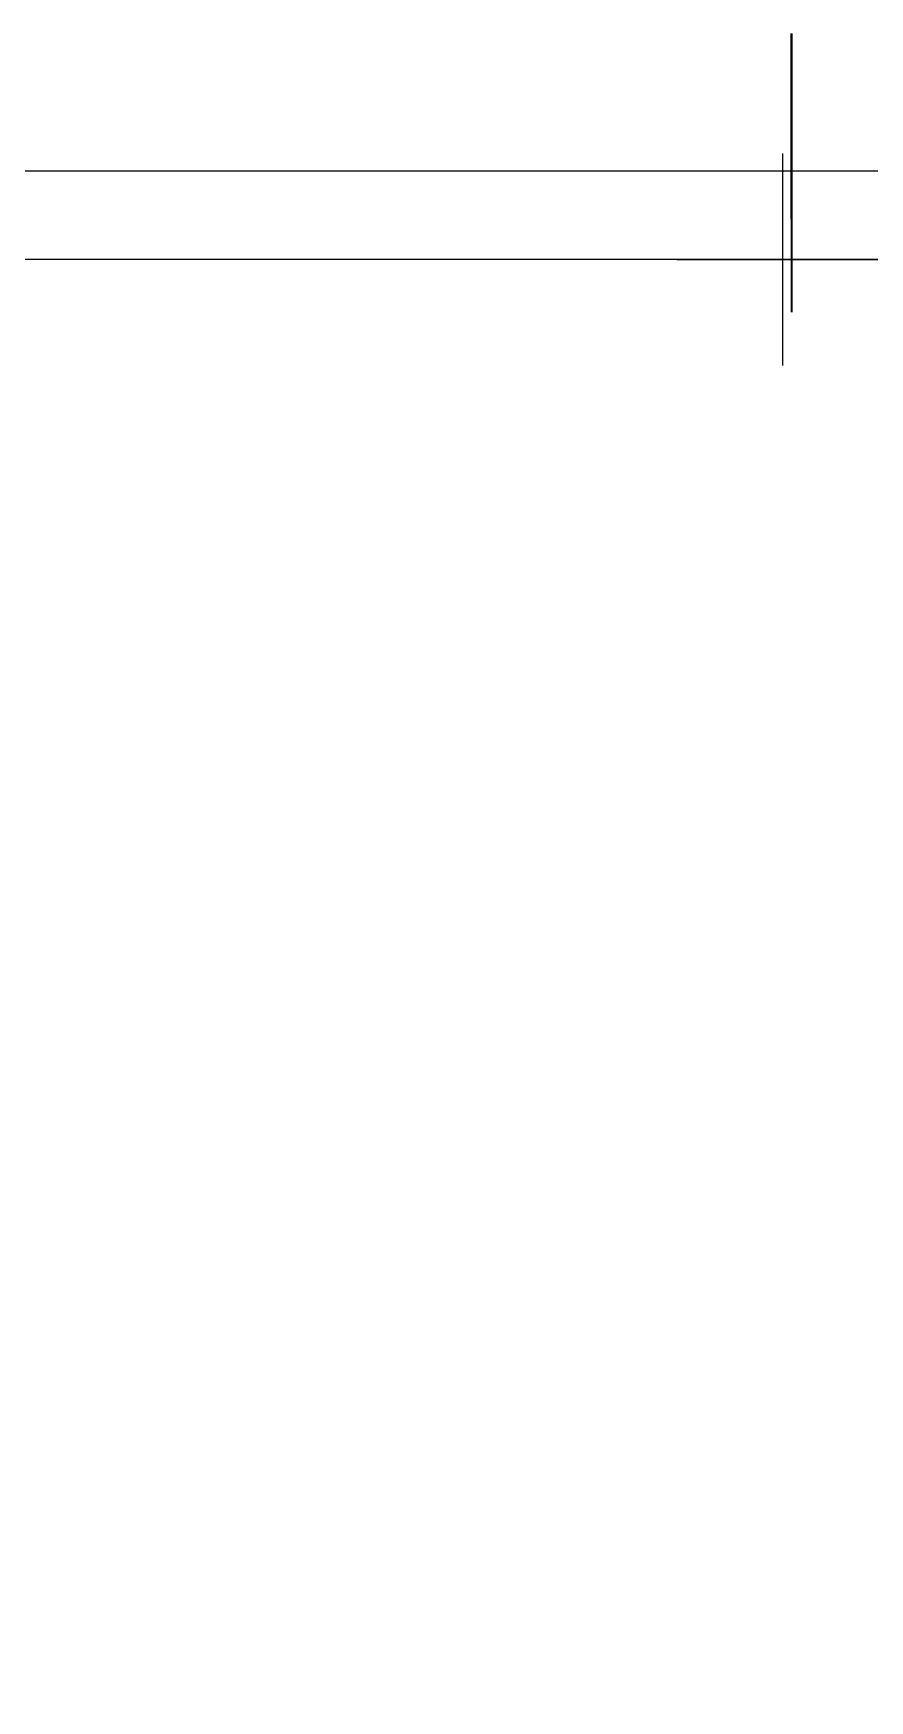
# Model space of a CAD drawing. Header units: millimetres. Extents: x 0 to 420, y 0 to 297.
# Drawn here: x 169.2 to 214.2, y 207.3 to 297 of the extents above; entities that cross this region are included whole.
import ezdxf

# ---------------------------------------------------------------- set-up
doc = ezdxf.new("R2010")
doc.units = ezdxf.units.MM
doc.styles.get("Standard").update_dxf_attribs({"font": 'hyswlongfangsong.ttf'})

# ---------------------------------------------------------------- blocks, each defined once
blk = doc.blocks.new('HH_FRAME_A3')
at = {"layer": 'HH_TITLE'}
for p, q in [((210, 287), (210, 299)), ((204, 293), (216, 293))]:
    blk.add_line(p, q, dxfattribs=at)
for points in [[(0, 1), (420, 1), (420, 298), (0, 298)], [(25, 6), (415, 6), (415, 293), (25, 293)]]:
    blk.add_lwpolyline(points, close=True, dxfattribs=at)
for tag, p, height in [('SCALE', (390.528, 43), 3), ('TITLE', (278.213, 32.5), 5), ('DWG_NO', (353.449, 33.25), 3.5), ('STAGE', (390.528, 32), 3), ('MATERIAL', (246.96, 19.1), 2.8), ('WEIGHT', (282.96, 19.1), 2.8), ('VERSION', (318.96, 19.1), 2.8), ('DATE', (354.96, 19.1), 2.8), ('SHEET', (390.96, 19.1), 2.8), ('DESIGN', (246.96, 8.1), 2.8), ('CHECKED', (282.96, 8.1), 2.8), ('REVIEWED', (318.96, 8.1), 2.8), ('APPROVED', (354.96, 8.1), 2.8), ('COUNTERSIGN', (390.96, 8.1), 2.8)]:
    blk.add_attdef(tag, p, '', height=height, dxfattribs=at)

msp = doc.modelspace()

# ---------------------------------------------------------------- linework, layer by layer
at = {"color": 7, "linetype": 'Continuous', "lineweight": 35}
for p, q in [((210, 297), (210, 282)), ((210, 287), (210, 297))]:
    msp.add_line(p, q, dxfattribs=at)

# ---------------------------------------------------------------- block references
at = {"xscale": 0.9501187648456056, "yscale": 0.9501187648456056}
msp.add_blockref('HH_FRAME_A3', (10, 6.457), dxfattribs=at)

doc.saveas('drawing.dxf')
